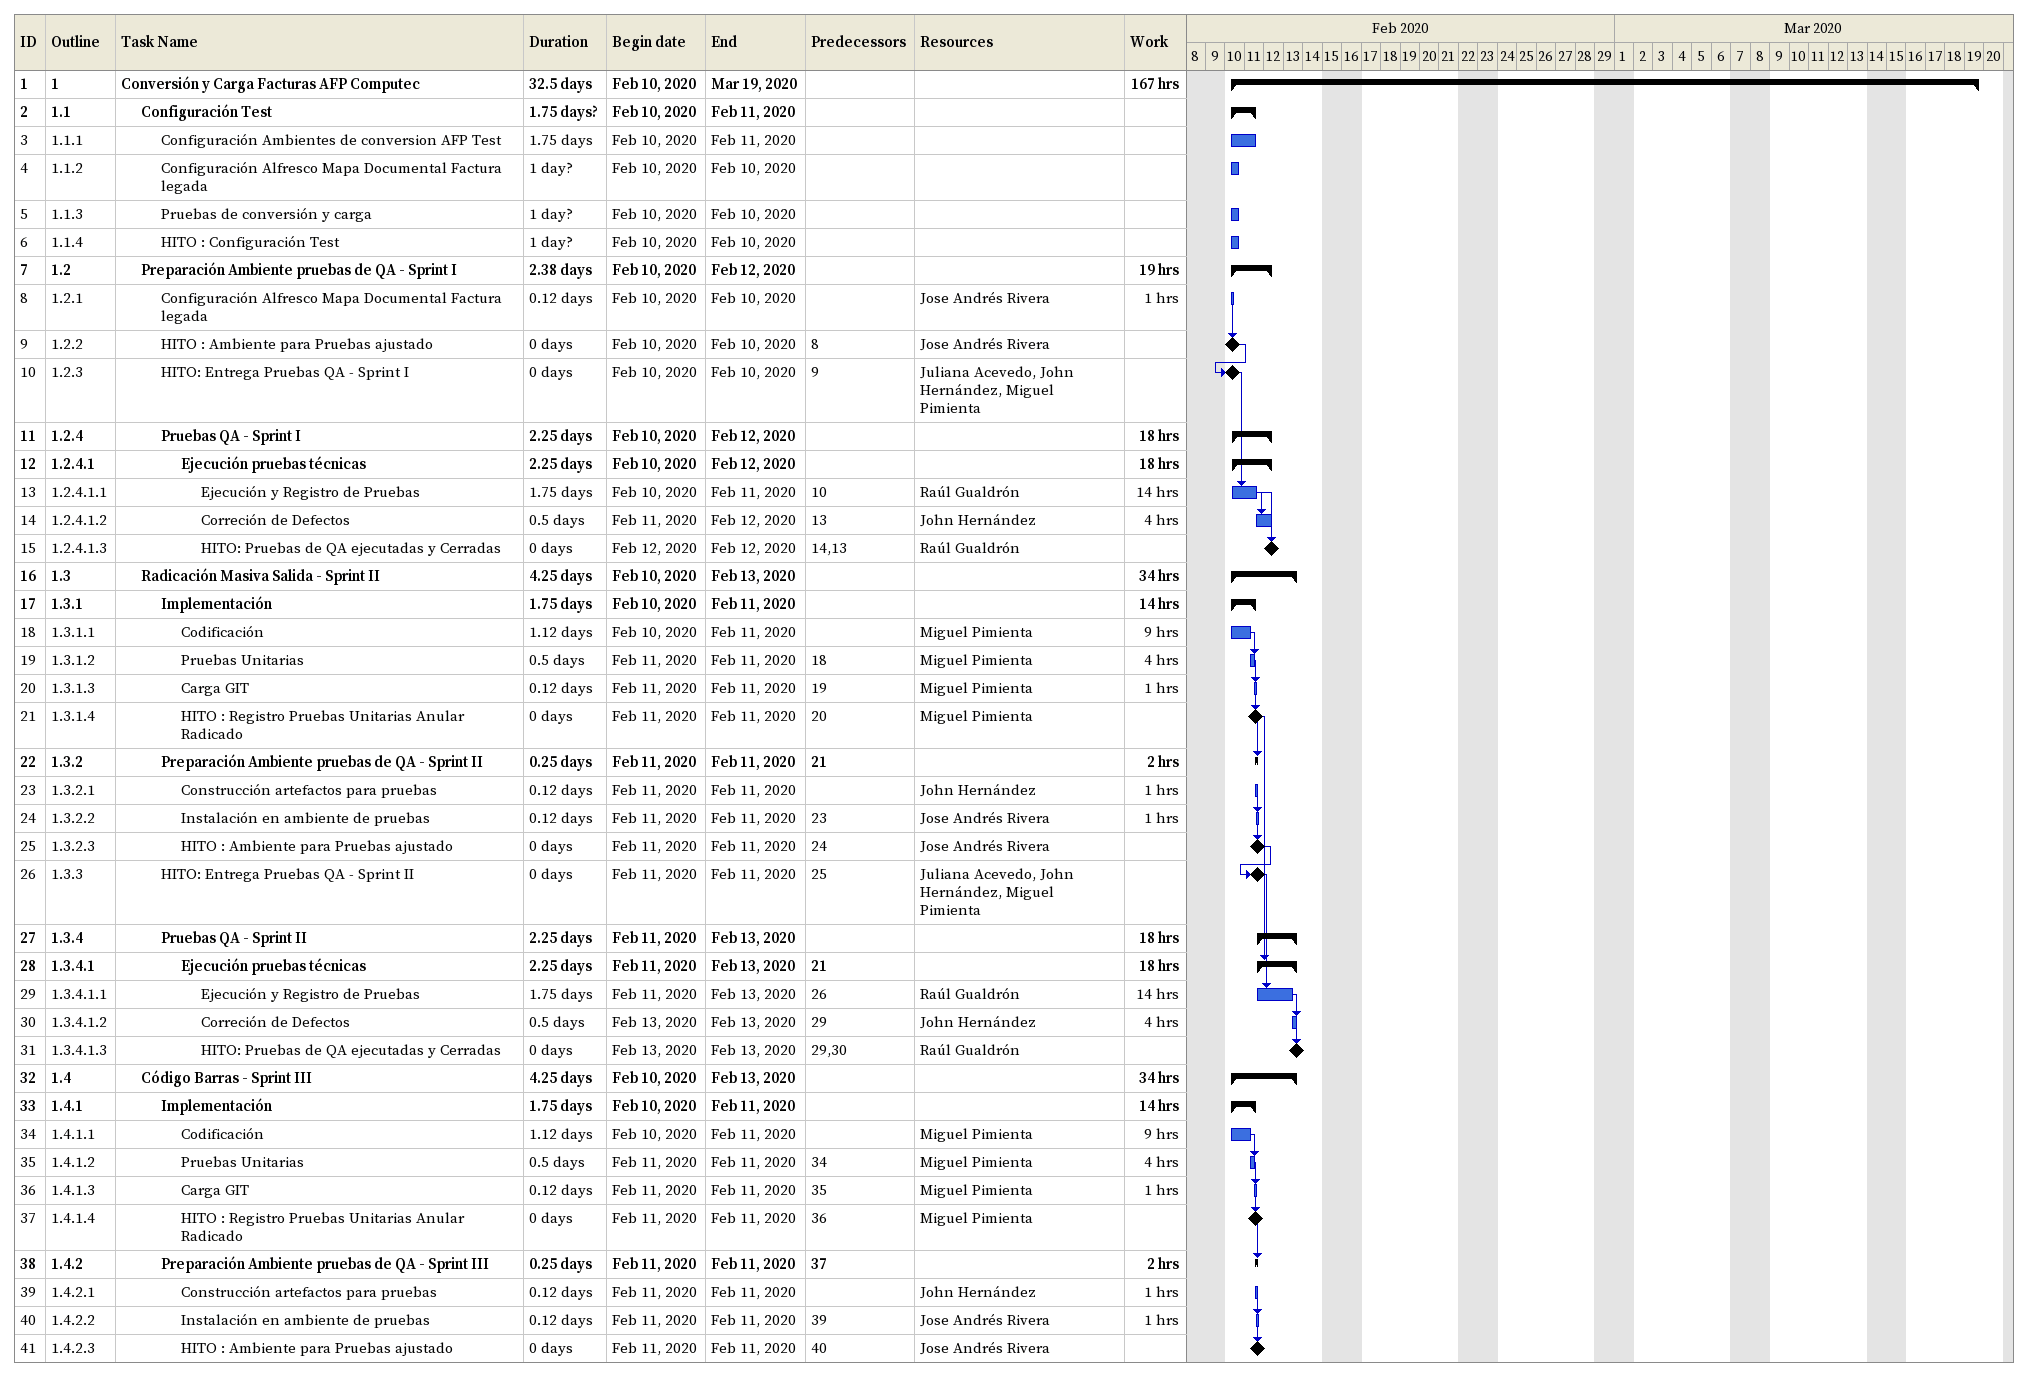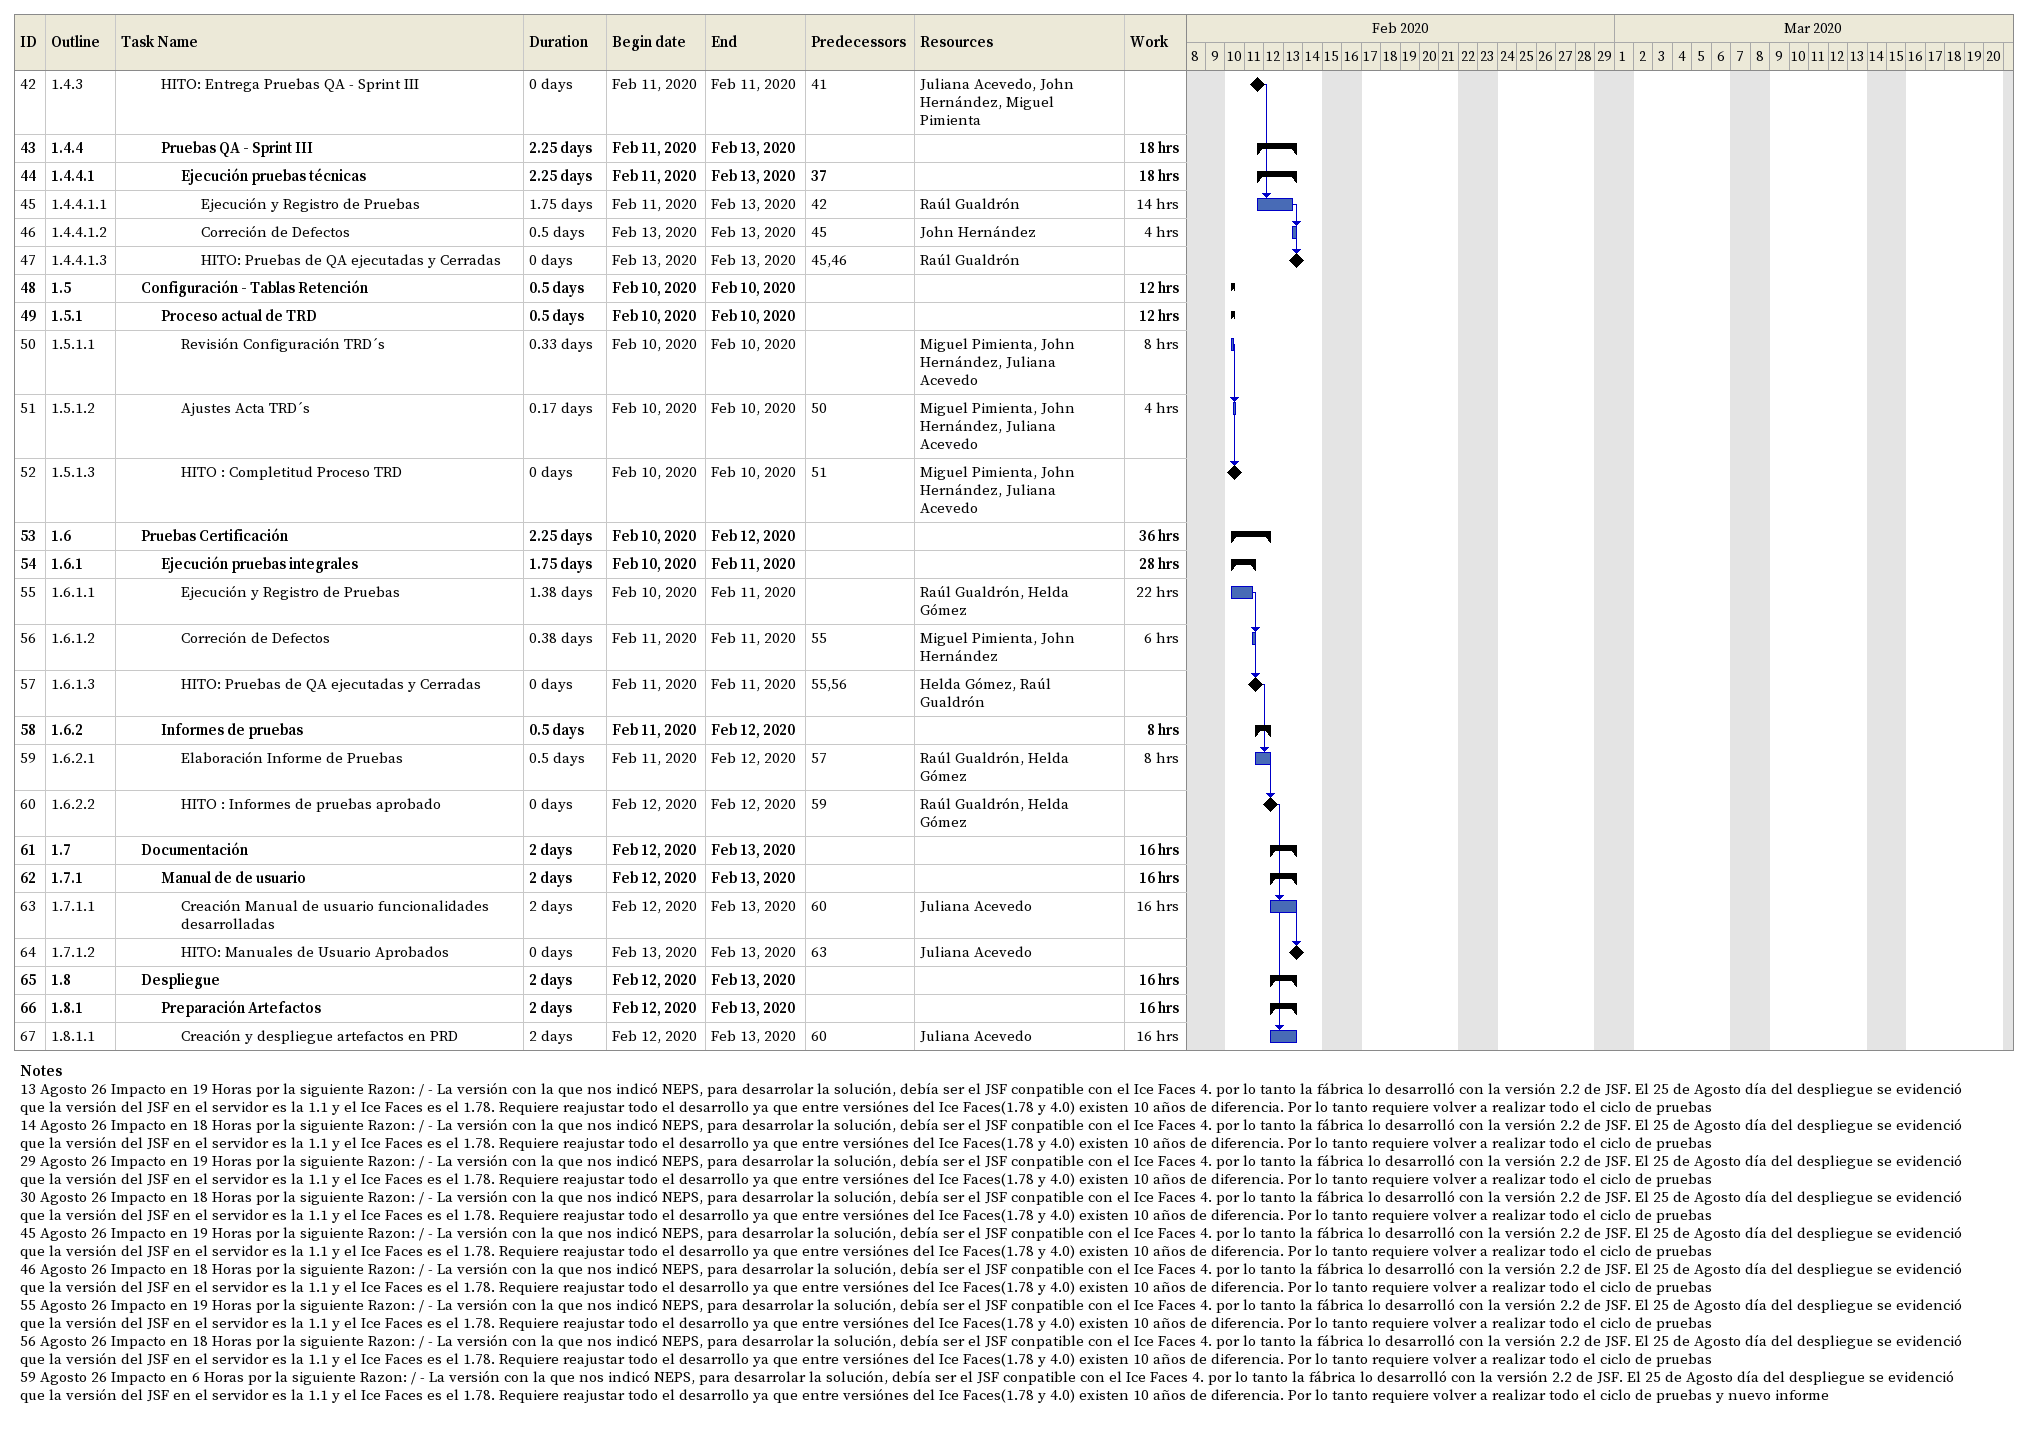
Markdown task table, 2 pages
| ID | WBS | Task | Duration | Start | Finish | Predecessors | Resources | Work (h) |
|---|---|---|---|---|---|---|---|---|
| 1 | 1 | **Conversión y Carga Facturas AFP Computec** | 32.5d | 2020-02-10 | 2020-03-19 |  |  | 167 |
| 2 | 1.1 | **Configuración Test** | 1.75d? | 2020-02-10 | 2020-02-11 |  |  |  |
| 3 | 1.1.1 | Configuración Ambientes de conversion AFP Test | 1.75d | 2020-02-10 | 2020-02-11 |  |  |  |
| 4 | 1.1.2 | Configuración Alfresco Mapa Documental Factura legada | 1d? | 2020-02-10 | 2020-02-10 |  |  |  |
| 5 | 1.1.3 | Pruebas de conversión y carga | 1d? | 2020-02-10 | 2020-02-10 |  |  |  |
| 6 | 1.1.4 | HITO : Configuración Test | 1d? | 2020-02-10 | 2020-02-10 |  |  |  |
| 7 | 1.2 | **Preparación Ambiente pruebas de QA - Sprint I** | 2.38d | 2020-02-10 | 2020-02-12 |  |  | 19 |
| 8 | 1.2.1 | Configuración Alfresco Mapa Documental Factura legada | 0.12d | 2020-02-10 | 2020-02-10 |  | Jose Andrés Rivera | 1 |
| 9 | 1.2.2 | HITO : Ambiente para Pruebas ajustado | 0d | 2020-02-10 | 2020-02-10 | 8 | Jose Andrés Rivera |  |
| 10 | 1.2.3 | HITO: Entrega Pruebas QA - Sprint I | 0d | 2020-02-10 | 2020-02-10 | 9 | Juliana Acevedo, John Hernández, Miguel Pimienta |  |
| 11 | 1.2.4 | **Pruebas QA - Sprint I** | 2.25d | 2020-02-10 | 2020-02-12 |  |  | 18 |
| 12 | 1.2.4.1 | **Ejecución pruebas técnicas** | 2.25d | 2020-02-10 | 2020-02-12 |  |  | 18 |
| 13 | 1.2.4.1.1 | Ejecución y Registro de Pruebas | 1.75d | 2020-02-10 | 2020-02-11 | 10 | Raúl Gualdrón | 14 |
| 14 | 1.2.4.1.2 | Correción de Defectos | 0.5d | 2020-02-11 | 2020-02-12 | 13 | John Hernández | 4 |
| 15 | 1.2.4.1.3 | HITO: Pruebas de QA ejecutadas y Cerradas | 0d | 2020-02-12 | 2020-02-12 | 14, 13 | Raúl Gualdrón |  |
| 16 | 1.3 | **Radicación Masiva Salida - Sprint II** | 4.25d | 2020-02-10 | 2020-02-13 |  |  | 34 |
| 17 | 1.3.1 | **Implementación** | 1.75d | 2020-02-10 | 2020-02-11 |  |  | 14 |
| 18 | 1.3.1.1 | Codificación | 1.12d | 2020-02-10 | 2020-02-11 |  | Miguel Pimienta | 9 |
| 19 | 1.3.1.2 | Pruebas Unitarias | 0.5d | 2020-02-11 | 2020-02-11 | 18 | Miguel Pimienta | 4 |
| 20 | 1.3.1.3 | Carga GIT | 0.12d | 2020-02-11 | 2020-02-11 | 19 | Miguel Pimienta | 1 |
| 21 | 1.3.1.4 | HITO : Registro Pruebas Unitarias Anular Radicado | 0d | 2020-02-11 | 2020-02-11 | 20 | Miguel Pimienta |  |
| 22 | 1.3.2 | **Preparación Ambiente pruebas de QA - Sprint II** | 0.25d | 2020-02-11 | 2020-02-11 | 21 |  | 2 |
| 23 | 1.3.2.1 | Construcción artefactos para pruebas | 0.12d | 2020-02-11 | 2020-02-11 |  | John Hernández | 1 |
| 24 | 1.3.2.2 | Instalación en ambiente de pruebas | 0.12d | 2020-02-11 | 2020-02-11 | 23 | Jose Andrés Rivera | 1 |
| 25 | 1.3.2.3 | HITO : Ambiente para Pruebas ajustado | 0d | 2020-02-11 | 2020-02-11 | 24 | Jose Andrés Rivera |  |
| 26 | 1.3.3 | HITO: Entrega Pruebas QA - Sprint II | 0d | 2020-02-11 | 2020-02-11 | 25 | Juliana Acevedo, John Hernández, Miguel Pimienta |  |
| 27 | 1.3.4 | **Pruebas QA - Sprint II** | 2.25d | 2020-02-11 | 2020-02-13 |  |  | 18 |
| 28 | 1.3.4.1 | **Ejecución pruebas técnicas** | 2.25d | 2020-02-11 | 2020-02-13 | 21 |  | 18 |
| 29 | 1.3.4.1.1 | Ejecución y Registro de Pruebas | 1.75d | 2020-02-11 | 2020-02-13 | 26 | Raúl Gualdrón | 14 |
| 30 | 1.3.4.1.2 | Correción de Defectos | 0.5d | 2020-02-13 | 2020-02-13 | 29 | John Hernández | 4 |
| 31 | 1.3.4.1.3 | HITO: Pruebas de QA ejecutadas y Cerradas | 0d | 2020-02-13 | 2020-02-13 | 29, 30 | Raúl Gualdrón |  |
| 32 | 1.4 | **Código Barras - Sprint III** | 4.25d | 2020-02-10 | 2020-02-13 |  |  | 34 |
| 33 | 1.4.1 | **Implementación** | 1.75d | 2020-02-10 | 2020-02-11 |  |  | 14 |
| 34 | 1.4.1.1 | Codificación | 1.12d | 2020-02-10 | 2020-02-11 |  | Miguel Pimienta | 9 |
| 35 | 1.4.1.2 | Pruebas Unitarias | 0.5d | 2020-02-11 | 2020-02-11 | 34 | Miguel Pimienta | 4 |
| 36 | 1.4.1.3 | Carga GIT | 0.12d | 2020-02-11 | 2020-02-11 | 35 | Miguel Pimienta | 1 |
| 37 | 1.4.1.4 | HITO : Registro Pruebas Unitarias Anular Radicado | 0d | 2020-02-11 | 2020-02-11 | 36 | Miguel Pimienta |  |
| 38 | 1.4.2 | **Preparación Ambiente pruebas de QA - Sprint III** | 0.25d | 2020-02-11 | 2020-02-11 | 37 |  | 2 |
| 39 | 1.4.2.1 | Construcción artefactos para pruebas | 0.12d | 2020-02-11 | 2020-02-11 |  | John Hernández | 1 |
| 40 | 1.4.2.2 | Instalación en ambiente de pruebas | 0.12d | 2020-02-11 | 2020-02-11 | 39 | Jose Andrés Rivera | 1 |
| 41 | 1.4.2.3 | HITO : Ambiente para Pruebas ajustado | 0d | 2020-02-11 | 2020-02-11 | 40 | Jose Andrés Rivera |  |
| 42 | 1.4.3 | HITO: Entrega Pruebas QA - Sprint III | 0d | 2020-02-11 | 2020-02-11 | 41 | Juliana Acevedo, John Hernández, Miguel Pimienta |  |
| 43 | 1.4.4 | **Pruebas QA - Sprint III** | 2.25d | 2020-02-11 | 2020-02-13 |  |  | 18 |
| 44 | 1.4.4.1 | **Ejecución pruebas técnicas** | 2.25d | 2020-02-11 | 2020-02-13 | 37 |  | 18 |
| 45 | 1.4.4.1.1 | Ejecución y Registro de Pruebas | 1.75d | 2020-02-11 | 2020-02-13 | 42 | Raúl Gualdrón | 14 |
| 46 | 1.4.4.1.2 | Correción de Defectos | 0.5d | 2020-02-13 | 2020-02-13 | 45 | John Hernández | 4 |
| 47 | 1.4.4.1.3 | HITO: Pruebas de QA ejecutadas y Cerradas | 0d | 2020-02-13 | 2020-02-13 | 45, 46 | Raúl Gualdrón |  |
| 48 | 1.5 | **Configuración - Tablas Retención** | 0.5d | 2020-02-10 | 2020-02-10 |  |  | 12 |
| 49 | 1.5.1 | **Proceso actual de TRD** | 0.5d | 2020-02-10 | 2020-02-10 |  |  | 12 |
| 50 | 1.5.1.1 | Revisión Configuración TRD´s | 0.33d | 2020-02-10 | 2020-02-10 |  | Miguel Pimienta, John Hernández, Juliana Acevedo | 8 |
| 51 | 1.5.1.2 | Ajustes Acta TRD´s | 0.17d | 2020-02-10 | 2020-02-10 | 50 | Miguel Pimienta, John Hernández, Juliana Acevedo | 4 |
| 52 | 1.5.1.3 | HITO : Completitud Proceso TRD | 0d | 2020-02-10 | 2020-02-10 | 51 | Miguel Pimienta, John Hernández, Juliana Acevedo |  |
| 53 | 1.6 | **Pruebas Certificación** | 2.25d | 2020-02-10 | 2020-02-12 |  |  | 36 |
| 54 | 1.6.1 | **Ejecución pruebas integrales** | 1.75d | 2020-02-10 | 2020-02-11 |  |  | 28 |
| 55 | 1.6.1.1 | Ejecución y Registro de Pruebas | 1.38d | 2020-02-10 | 2020-02-11 |  | Raúl Gualdrón, Helda Gómez | 22 |
| 56 | 1.6.1.2 | Correción de Defectos | 0.38d | 2020-02-11 | 2020-02-11 | 55 | Miguel Pimienta, John Hernández | 6 |
| 57 | 1.6.1.3 | HITO: Pruebas de QA ejecutadas y Cerradas | 0d | 2020-02-11 | 2020-02-11 | 55, 56 | Helda Gómez, Raúl Gualdrón |  |
| 58 | 1.6.2 | **Informes de pruebas** | 0.5d | 2020-02-11 | 2020-02-12 |  |  | 8 |
| 59 | 1.6.2.1 | Elaboración Informe de Pruebas | 0.5d | 2020-02-11 | 2020-02-12 | 57 | Raúl Gualdrón, Helda Gómez | 8 |
| 60 | 1.6.2.2 | HITO : Informes de pruebas aprobado | 0d | 2020-02-12 | 2020-02-12 | 59 | Raúl Gualdrón, Helda Gómez |  |
| 61 | 1.7 | **Documentación** | 2d | 2020-02-12 | 2020-02-13 |  |  | 16 |
| 62 | 1.7.1 | **Manual de de usuario** | 2d | 2020-02-12 | 2020-02-13 |  |  | 16 |
| 63 | 1.7.1.1 | Creación Manual de usuario funcionalidades desarrolladas | 2d | 2020-02-12 | 2020-02-13 | 60 | Juliana Acevedo | 16 |
| 64 | 1.7.1.2 | HITO: Manuales de Usuario Aprobados | 0d | 2020-02-13 | 2020-02-13 | 63 | Juliana Acevedo |  |
| 65 | 1.8 | **Despliegue** | 2d | 2020-02-12 | 2020-02-13 |  |  | 16 |
| 66 | 1.8.1 | **Preparación Artefactos** | 2d | 2020-02-12 | 2020-02-13 |  |  | 16 |
| 67 | 1.8.1.1 | Creación y despliegue artefactos en PRD | 2d | 2020-02-12 | 2020-02-13 | 60 | Juliana Acevedo | 16 |

Notes
- 13: Agosto 26 Impacto en 19 Horas por la siguiente Razon: / - La versión con la que nos indicó NEPS, para desarrolar la solución, debía ser el JSF conpatible con el Ice Faces 4. por lo tanto la fábrica lo desarrolló con la versión 2.2 de JSF. El 25 de Agosto día del despliegue se evidenció que la versión del JSF en el servidor es la 1.1 y el Ice Faces es el 1.78. Requiere reajustar todo el desarrollo ya que entre versiónes del Ice Faces(1.78 y 4.0) existen 10 años de diferencia. Por lo tanto requiere volver a realizar todo el ciclo de pruebas
- 14: Agosto 26 Impacto en 18 Horas por la siguiente Razon: / - La versión con la que nos indicó NEPS, para desarrolar la solución, debía ser el JSF conpatible con el Ice Faces 4. por lo tanto la fábrica lo desarrolló con la versión 2.2 de JSF. El 25 de Agosto día del despliegue se evidenció que la versión del JSF en el servidor es la 1.1 y el Ice Faces es el 1.78. Requiere reajustar todo el desarrollo ya que entre versiónes del Ice Faces(1.78 y 4.0) existen 10 años de diferencia. Por lo tanto requiere volver a realizar todo el ciclo de pruebas
- 29: Agosto 26 Impacto en 19 Horas por la siguiente Razon: / - La versión con la que nos indicó NEPS, para desarrolar la solución, debía ser el JSF conpatible con el Ice Faces 4. por lo tanto la fábrica lo desarrolló con la versión 2.2 de JSF. El 25 de Agosto día del despliegue se evidenció que la versión del JSF en el servidor es la 1.1 y el Ice Faces es el 1.78. Requiere reajustar todo el desarrollo ya que entre versiónes del Ice Faces(1.78 y 4.0) existen 10 años de diferencia. Por lo tanto requiere volver a realizar todo el ciclo de pruebas
- 30: Agosto 26 Impacto en 18 Horas por la siguiente Razon: / - La versión con la que nos indicó NEPS, para desarrolar la solución, debía ser el JSF conpatible con el Ice Faces 4. por lo tanto la fábrica lo desarrolló con la versión 2.2 de JSF. El 25 de Agosto día del despliegue se evidenció que la versión del JSF en el servidor es la 1.1 y el Ice Faces es el 1.78. Requiere reajustar todo el desarrollo ya que entre versiónes del Ice Faces(1.78 y 4.0) existen 10 años de diferencia. Por lo tanto requiere volver a realizar todo el ciclo de pruebas
- 45: Agosto 26 Impacto en 19 Horas por la siguiente Razon: / - La versión con la que nos indicó NEPS, para desarrolar la solución, debía ser el JSF conpatible con el Ice Faces 4. por lo tanto la fábrica lo desarrolló con la versión 2.2 de JSF. El 25 de Agosto día del despliegue se evidenció que la versión del JSF en el servidor es la 1.1 y el Ice Faces es el 1.78. Requiere reajustar todo el desarrollo ya que entre versiónes del Ice Faces(1.78 y 4.0) existen 10 años de diferencia. Por lo tanto requiere volver a realizar todo el ciclo de pruebas
- 46: Agosto 26 Impacto en 18 Horas por la siguiente Razon: / - La versión con la que nos indicó NEPS, para desarrolar la solución, debía ser el JSF conpatible con el Ice Faces 4. por lo tanto la fábrica lo desarrolló con la versión 2.2 de JSF. El 25 de Agosto día del despliegue se evidenció que la versión del JSF en el servidor es la 1.1 y el Ice Faces es el 1.78. Requiere reajustar todo el desarrollo ya que entre versiónes del Ice Faces(1.78 y 4.0) existen 10 años de diferencia. Por lo tanto requiere volver a realizar todo el ciclo de pruebas
- 55: Agosto 26 Impacto en 19 Horas por la siguiente Razon: / - La versión con la que nos indicó NEPS, para desarrolar la solución, debía ser el JSF conpatible con el Ice Faces 4. por lo tanto la fábrica lo desarrolló con la versión 2.2 de JSF. El 25 de Agosto día del despliegue se evidenció que la versión del JSF en el servidor es la 1.1 y el Ice Faces es el 1.78. Requiere reajustar todo el desarrollo ya que entre versiónes del Ice Faces(1.78 y 4.0) existen 10 años de diferencia. Por lo tanto requiere volver a realizar todo el ciclo de pruebas
- 56: Agosto 26 Impacto en 18 Horas por la siguiente Razon: / - La versión con la que nos indicó NEPS, para desarrolar la solución, debía ser el JSF conpatible con el Ice Faces 4. por lo tanto la fábrica lo desarrolló con la versión 2.2 de JSF. El 25 de Agosto día del despliegue se evidenció que la versión del JSF en el servidor es la 1.1 y el Ice Faces es el 1.78. Requiere reajustar todo el desarrollo ya que entre versiónes del Ice Faces(1.78 y 4.0) existen 10 años de diferencia. Por lo tanto requiere volver a realizar todo el ciclo de pruebas
- 59: Agosto 26 Impacto en 6 Horas por la siguiente Razon: / - La versión con la que nos indicó NEPS, para desarrolar la solución, debía ser el JSF conpatible con el Ice Faces 4. por lo tanto la fábrica lo desarrolló con la versión 2.2 de JSF. El 25 de Agosto día del despliegue se evidenció que la versión del JSF en el servidor es la 1.1 y el Ice Faces es el 1.78. Requiere reajustar todo el desarrollo ya que entre versiónes del Ice Faces(1.78 y 4.0) existen 10 años de diferencia. Por lo tanto requiere volver a realizar todo el ciclo de pruebas y nuevo informe
